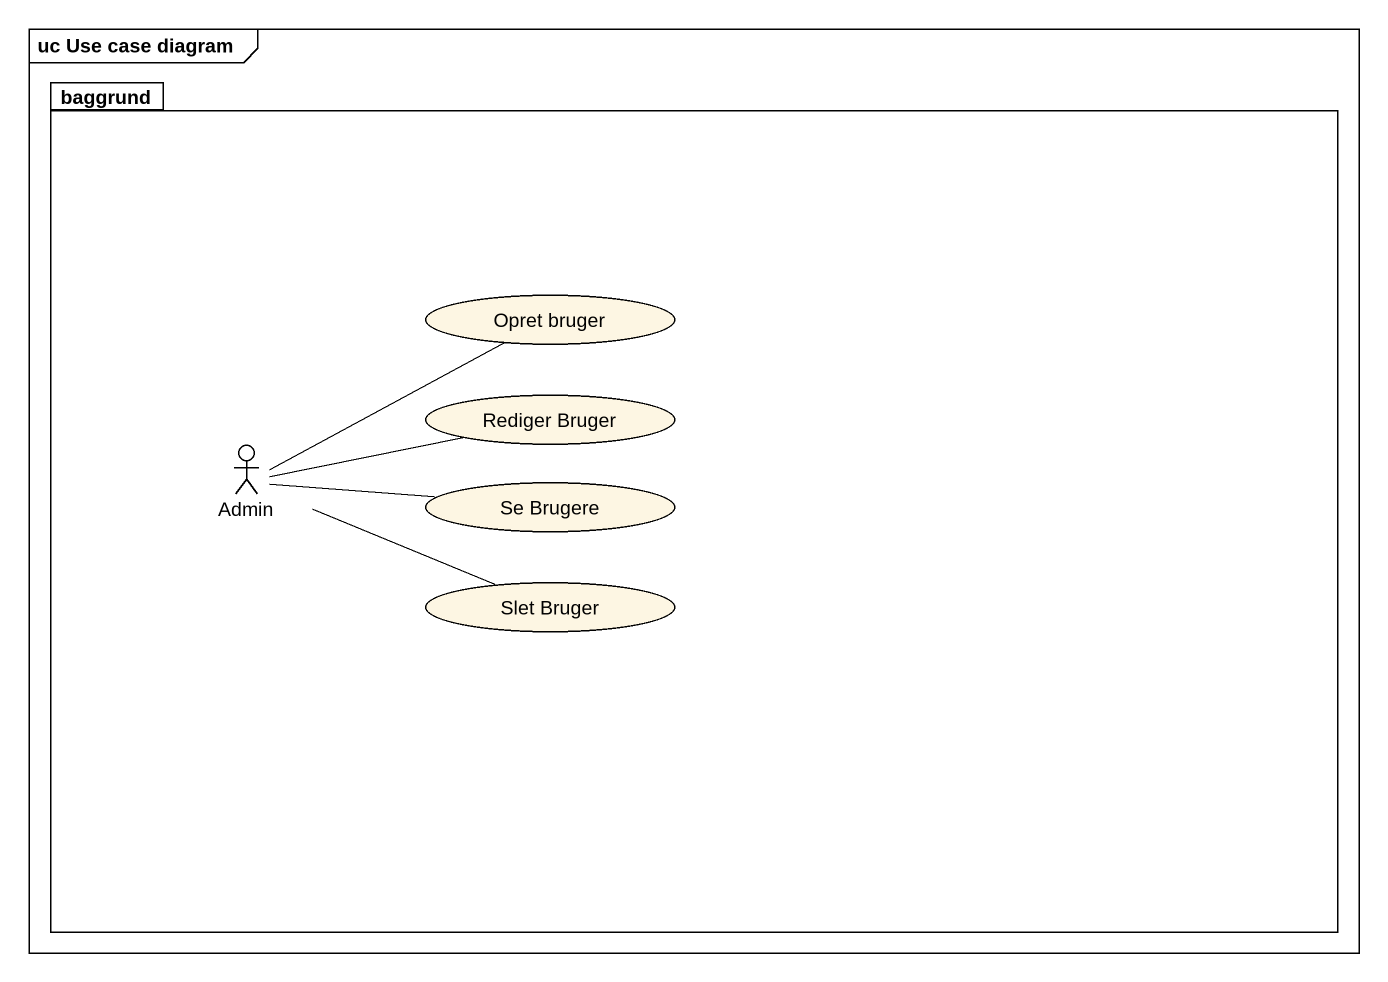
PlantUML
@startuml
mainframe uc Use case diagram
package baggrund {
  usecase "Opret bruger" as Opret_bruger
  usecase "Rediger Bruger" as Rediger_Bruger
  actor Admin
  usecase "Se Brugere" as Se_Brugere
  usecase "Slet Bruger" as Slet_Bruger
}
Admin -right- Opret_bruger
Admin -right- Rediger_Bruger
Admin -right- Se_Brugere
Admin -right- Slet_Bruger
@enduml
